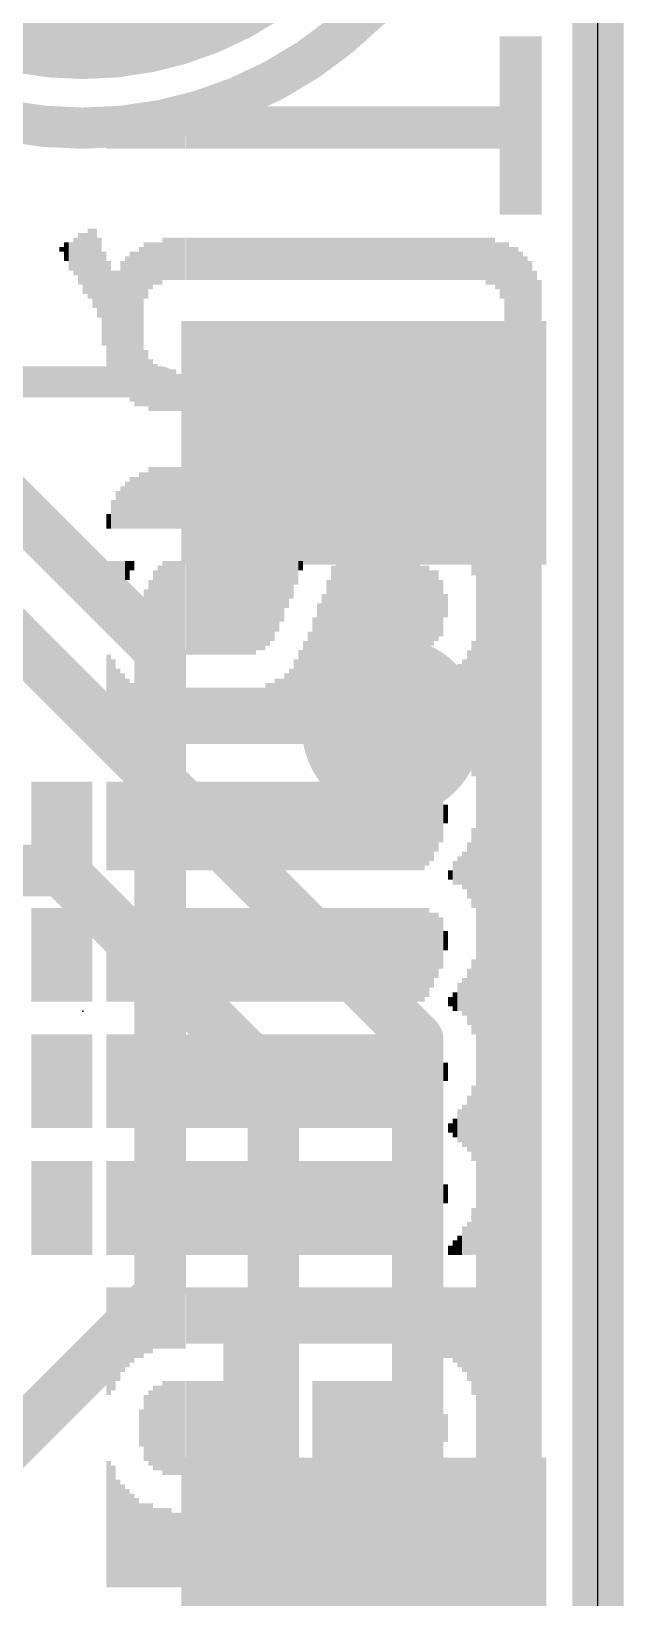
# Model space of a CAD drawing. Extents: x -0.1 to 25.5, y -0.1 to 17.9.
# Drawn here: x 22.61 to 25.53, y 6 to 13.72 of the extents above; entities that cross this region are included whole.
import ezdxf

# ---------------------------------------------------------------- set-up
doc = ezdxf.new("R2010")
doc.units = 0
for name, color, linetype in [('1', 12, 'CONTINUOUS'), ('16', 5, 'CONTINUOUS'), ('17', 110, 'CONTINUOUS'), ('18', 110, 'CONTINUOUS'), ('20', 53, 'CONTINUOUS'), ('21', 40, 'CONTINUOUS'), ('22', 6, 'CONTINUOUS'), ('23', 40, 'CONTINUOUS')]:
    doc.layers.add(name, color=color, linetype=linetype)

# ---------------------------------------------------------------- blocks, each defined once
blk = doc.blocks.new('RECT')
blk.add_solid([(-0.5, -0.5), (0.5, -0.5), (-0.5, 0.5), (0.5, 0.5)])
blk = doc.blocks.new('ROUNDP')
at = {"const_width": 0.5}
blk.add_lwpolyline([(0, -0.25, 1), (0, 0.25, 1), (0, -0.25)], format="xyb", dxfattribs=at)
blk = doc.blocks.new('ROUNDV')
at = {"const_width": 0.5}
blk.add_lwpolyline([(0, -0.25, 1), (0, 0.25, 1), (0, -0.25)], format="xyb", dxfattribs=at)

msp = doc.modelspace()

# ---------------------------------------------------------------- linework, layer by layer
at = {"layer": '1', "const_width": 0.254}
for points in [[(25.4, 17.78), (25.4, 0)], [(23.241, 10.668), (22.352, 11.557)], [(23.241, 7.493), (23.241, 10.668)], [(22.098, 6.35), (23.241, 7.493)]]:
    msp.add_lwpolyline(points, dxfattribs=at)
at = {"layer": '1', "const_width": 0.127}
for points in [[(23.3045, 10.668, 1), (23.1775, 10.668)], [(23.1961, 10.6231, 1), (23.2859, 10.7129)], [(23.2859, 7.4481, 1), (23.1961, 7.5379)], [(23.1775, 7.493, 1), (23.3045, 7.493)]]:
    msp.add_lwpolyline(points, format="xyb", dxfattribs=at)
at = {"layer": '16', "const_width": 0.254}
for points in [[(25.4, 17.78), (25.4, 0)], [(24.511, 8.7503), (22.479, 10.7823)], [(22.0075, 9.5822), (22.7554, 9.5822)], [(23.7998, 8.5378), (22.7554, 9.5822)], [(24.511, 1.8561), (24.511, 8.7503)], [(23.7998, 8.5378), (23.7998, 4.8504)]]:
    msp.add_lwpolyline(points, dxfattribs=at)
at = {"layer": '16', "const_width": 0.127}
for points in [[(22.8003, 9.6271, 1), (22.7105, 9.5372)], [(22.7554, 9.5187, 1), (22.7554, 9.6456)], [(24.5745, 8.7503, 1), (24.4475, 8.7503)], [(24.4661, 8.7054, 1), (24.5559, 8.7952)], [(23.8633, 8.5378, 1), (23.7363, 8.5378)], [(23.7549, 8.4929, 1), (23.8447, 8.5827)]]:
    msp.add_lwpolyline(points, format="xyb", dxfattribs=at)
at = {"layer": '20'}
msp.add_line((25.4, 2.54), (25.4, 15.24), dxfattribs=at)
at = {"layer": '21'}
for points, const_width in [([(22.86, 13.24, 1), (22.86, 17.24, 1), (22.86, 13.24)], 0.2032), ([(23.246, 11.9519, 1), (23.246, 12.0281)], 0.0762), ([(24.9841, 10.99, 1), (24.9079, 10.99)], 0.0762), ([(24.9079, 6.79, 1), (24.9841, 6.79)], 0.0762)]:
    msp.add_lwpolyline(points, format="xyb", dxfattribs=dict(at, const_width=const_width))
at = {"layer": '21', "const_width": 0.1524}
for points in [[(20.646, 11.99), (23.246, 11.99)], [(24.946, 6.79), (24.946, 10.99)]]:
    msp.add_lwpolyline(points, dxfattribs=at)
at = {"layer": '23'}
msp.add_point((22.86, 8.89), dxfattribs=at)

# ---------------------------------------------------------------- block references
at = {"layer": '1', "xscale": 1.8, "yscale": 1.2, "rotation": 180}
for p in [(24.246, 11.69), (24.246, 6.09)]:
    msp.add_blockref('RECT', p, dxfattribs=at)
at = {"layer": '17', "xscale": 3.516, "yscale": 3.516}
msp.add_blockref('ROUNDP', (22.86, 15.24), dxfattribs=at)
msp.add_blockref('ROUNDP', (22.86, 15.24), dxfattribs=at)
at = {"layer": '18', "xscale": 0.889, "yscale": 0.889}
msp.add_blockref('ROUNDV', (24.384, 10.287), dxfattribs=at)
msp.add_blockref('ROUNDV', (24.384, 10.287), dxfattribs=at)
at = {"layer": '22', "rotation": 90}
for p, xscale, yscale in [((24.9267, 13.2537), 0.8788, 0.0231), ((24.9498, 13.2537), 0.8788, 0.0231), ((24.9729, 13.2537), 0.8788, 0.0231), ((24.996, 13.2537), 0.8788, 0.0231), ((25.019, 13.2537), 0.8788, 0.0229), ((25.042, 13.2537), 0.8788, 0.0231), ((25.0651, 13.2537), 0.8788, 0.0231), ((25.0882, 13.2537), 0.8788, 0.0231), ((25.1113, 13.2537), 0.8788, 0.0231), ((22.987, 13.2436), 0.2083, 0.0229), ((23.01, 13.2436), 0.2083, 0.0231), ((23.0331, 13.2436), 0.2083, 0.0231), ((23.0562, 13.2436), 0.2083, 0.0231), ((23.0793, 13.2436), 0.2083, 0.0231), ((23.1024, 13.2436), 0.2083, 0.0231), ((23.1256, 13.2436), 0.2083, 0.0231), ((23.1487, 13.2436), 0.2083, 0.0231), ((23.1718, 13.2436), 0.2083, 0.0231), ((23.1949, 13.2436), 0.2083, 0.0231), ((23.218, 13.2436), 0.2083, 0.0231), ((23.241, 13.2436), 0.2083, 0.0229), ((23.264, 13.2436), 0.2083, 0.0231), ((23.2871, 13.2436), 0.2083, 0.0231), ((23.3102, 13.2436), 0.2083, 0.0231), ((23.3333, 13.2436), 0.2083, 0.0231), ((23.3564, 13.2436), 0.2083, 0.0231), ((23.3796, 13.2436), 0.2083, 0.0231), ((23.4027, 13.2436), 0.2083, 0.0231), ((23.4258, 13.2436), 0.2083, 0.0231), ((23.4489, 13.2436), 0.2083, 0.0231), ((23.472, 13.2436), 0.2083, 0.0231), ((23.495, 13.2436), 0.2083, 0.0229), ((23.518, 13.2436), 0.2083, 0.0231), ((23.5411, 13.2436), 0.2083, 0.0231), ((23.5642, 13.2436), 0.2083, 0.0231), ((23.5873, 13.2436), 0.2083, 0.0231), ((23.6104, 13.2436), 0.2083, 0.0231), ((23.6336, 13.2436), 0.2083, 0.0231), ((23.6567, 13.2436), 0.2083, 0.0231), ((23.6798, 13.2436), 0.2083, 0.0231), ((23.7029, 13.2436), 0.2083, 0.0231), ((23.726, 13.2436), 0.2083, 0.0231), ((23.749, 13.2436), 0.2083, 0.0229), ((23.772, 13.2436), 0.2083, 0.0231), ((23.7951, 13.2436), 0.2083, 0.0231), ((23.8182, 13.2436), 0.2083, 0.0231), ((23.8413, 13.2436), 0.2083, 0.0231), ((23.8644, 13.2436), 0.2083, 0.0231), ((23.8876, 13.2436), 0.2083, 0.0231), ((23.9107, 13.2436), 0.2083, 0.0231), ((23.9338, 13.2436), 0.2083, 0.0231), ((23.9569, 13.2436), 0.2083, 0.0231), ((23.98, 13.2436), 0.2083, 0.0231), ((24.003, 13.2436), 0.2083, 0.0229), ((24.026, 13.2436), 0.2083, 0.0231), ((24.0491, 13.2436), 0.2083, 0.0231), ((24.0722, 13.2436), 0.2083, 0.0231), ((24.0953, 13.2436), 0.2083, 0.0231), ((24.1184, 13.2436), 0.2083, 0.0231), ((24.1416, 13.2436), 0.2083, 0.0231), ((24.1647, 13.2436), 0.2083, 0.0231), ((24.1878, 13.2436), 0.2083, 0.0231), ((24.2109, 13.2436), 0.2083, 0.0231), ((24.234, 13.2436), 0.2083, 0.0231), ((24.257, 13.2436), 0.2083, 0.0229), ((24.28, 13.2436), 0.2083, 0.0231), ((24.3031, 13.2436), 0.2083, 0.0231), ((24.3262, 13.2436), 0.2083, 0.0231), ((24.3493, 13.2436), 0.2083, 0.0231), ((24.3724, 13.2436), 0.2083, 0.0231), ((24.3956, 13.2436), 0.2083, 0.0231), ((24.4187, 13.2436), 0.2083, 0.0231), ((24.4418, 13.2436), 0.2083, 0.0231), ((24.4649, 13.2436), 0.2083, 0.0231), ((24.488, 13.2436), 0.2083, 0.0231), ((24.511, 13.2436), 0.2083, 0.0229), ((24.534, 13.2436), 0.2083, 0.0231), ((24.5571, 13.2436), 0.2083, 0.0231), ((24.5802, 13.2436), 0.2083, 0.0231), ((24.6033, 13.2436), 0.2083, 0.0231), ((24.6264, 13.2436), 0.2083, 0.0231), ((24.6496, 13.2436), 0.2083, 0.0231), ((24.6727, 13.2436), 0.2083, 0.0231), ((24.6958, 13.2436), 0.2083, 0.0231), ((24.7189, 13.2436), 0.2083, 0.0231), ((24.742, 13.2436), 0.2083, 0.0231), ((24.765, 13.2436), 0.2083, 0.0229), ((24.788, 13.2436), 0.2083, 0.0231), ((24.8111, 13.2436), 0.2083, 0.0231), ((24.8342, 13.2436), 0.2083, 0.0231), ((24.8573, 13.2436), 0.2083, 0.0231), ((24.8804, 13.2436), 0.2083, 0.0231), ((24.9036, 13.2436), 0.2083, 0.0231), ((22.8947, 12.573), 0.3454, 0.0231), ((22.9178, 12.5501), 0.3912, 0.0231), ((22.7791, 12.6314), 0.0914, 0.0231), ((22.8022, 12.6073), 0.1397, 0.0231), ((22.8253, 12.6073), 0.1854, 0.0231), ((22.8484, 12.5959), 0.254, 0.0231), ((22.8716, 12.573), 0.2997, 0.0231), ((22.9409, 12.5031), 0.3937, 0.0231), ((23.1718, 12.5387), 0.2769, 0.0231), ((23.1949, 12.5616), 0.2311, 0.0231), ((23.218, 12.573), 0.2083, 0.0231), ((23.241, 12.573), 0.2083, 0.0229), ((23.264, 12.5959), 0.2083, 0.0231), ((23.2871, 12.5959), 0.2083, 0.0231), ((23.3102, 12.5959), 0.2083, 0.0231), ((23.3333, 12.5959), 0.2083, 0.0231), ((23.3564, 12.5959), 0.2083, 0.0231), ((23.3796, 12.5959), 0.2083, 0.0231), ((23.4027, 12.5959), 0.2083, 0.0231), ((23.4258, 12.5959), 0.2083, 0.0231), ((23.4489, 12.5959), 0.2083, 0.0231), ((23.472, 12.5959), 0.2083, 0.0231), ((23.495, 12.5959), 0.2083, 0.0229), ((23.518, 12.5959), 0.2083, 0.0231), ((23.5411, 12.5959), 0.2083, 0.0231), ((23.5642, 12.5959), 0.2083, 0.0231), ((23.5873, 12.5959), 0.2083, 0.0231), ((23.6104, 12.5959), 0.2083, 0.0231), ((23.6336, 12.5959), 0.2083, 0.0231), ((23.6567, 12.5959), 0.2083, 0.0231), ((23.6798, 12.5959), 0.2083, 0.0231), ((23.7029, 12.5959), 0.2083, 0.0231), ((23.726, 12.5959), 0.2083, 0.0231), ((23.749, 12.5959), 0.2083, 0.0229), ((23.772, 12.5959), 0.2083, 0.0231), ((23.7951, 12.5959), 0.2083, 0.0231), ((23.8182, 12.5959), 0.2083, 0.0231), ((23.8413, 12.5959), 0.2083, 0.0231), ((23.8644, 12.5959), 0.2083, 0.0231), ((23.8876, 12.5959), 0.2083, 0.0231), ((23.9107, 12.5959), 0.2083, 0.0231), ((23.9338, 12.5959), 0.2083, 0.0231), ((23.9569, 12.5959), 0.2083, 0.0231), ((23.98, 12.5959), 0.2083, 0.0231), ((24.003, 12.5959), 0.2083, 0.0229), ((24.026, 12.5959), 0.2083, 0.0231), ((24.0491, 12.5959), 0.2083, 0.0231), ((24.0722, 12.5959), 0.2083, 0.0231), ((24.0953, 12.5959), 0.2083, 0.0231), ((24.1184, 12.5959), 0.2083, 0.0231), ((24.1416, 12.5959), 0.2083, 0.0231), ((24.1647, 12.5959), 0.2083, 0.0231), ((24.1878, 12.5959), 0.2083, 0.0231), ((24.2109, 12.5959), 0.2083, 0.0231), ((24.234, 12.5959), 0.2083, 0.0231), ((24.257, 12.5959), 0.2083, 0.0229), ((24.28, 12.5959), 0.2083, 0.0231), ((24.3031, 12.5959), 0.2083, 0.0231), ((24.3262, 12.5959), 0.2083, 0.0231), ((24.3493, 12.5959), 0.2083, 0.0231), ((24.3724, 12.5959), 0.2083, 0.0231), ((24.3956, 12.5959), 0.2083, 0.0231), ((24.4187, 12.5959), 0.2083, 0.0231), ((24.4418, 12.5959), 0.2083, 0.0231), ((24.4649, 12.5959), 0.2083, 0.0231), ((24.488, 12.5959), 0.2083, 0.0231), ((24.511, 12.5959), 0.2083, 0.0229), ((24.534, 12.5959), 0.2083, 0.0231), ((24.5571, 12.5959), 0.2083, 0.0231), ((24.5802, 12.5959), 0.2083, 0.0231), ((24.6033, 12.5959), 0.2083, 0.0231), ((24.6264, 12.5959), 0.2083, 0.0231), ((24.6496, 12.5959), 0.2083, 0.0231), ((24.6727, 12.5959), 0.2083, 0.0231), ((24.6958, 12.5959), 0.2083, 0.0231), ((24.7189, 12.5959), 0.2083, 0.0231), ((24.742, 12.5959), 0.2083, 0.0231), ((24.765, 12.5959), 0.2083, 0.0229), ((24.788, 12.5959), 0.2083, 0.0231), ((24.8111, 12.5959), 0.2083, 0.0231), ((24.8342, 12.5959), 0.2083, 0.0231), ((24.8573, 12.5844), 0.2311, 0.0231), ((24.8804, 12.5844), 0.2311, 0.0231), ((24.9036, 12.5616), 0.2311, 0.0231), ((24.9267, 12.5387), 0.2769, 0.0231), ((24.9498, 12.2733), 0.8077, 0.0231), ((22.756, 12.6429), 0.0229, 0.0231), ((22.964, 12.4003), 0.4623, 0.0231), ((22.987, 12.319), 0.5334, 0.0229), ((23.0562, 12.2619), 0.6477, 0.0231), ((23.0793, 12.2619), 0.6934, 0.0231), ((23.1024, 12.2619), 0.7391, 0.0231), ((23.1256, 12.2504), 0.762, 0.0231), ((23.1487, 12.2619), 0.7849, 0.0231), ((24.9729, 12.2733), 0.762, 0.0231), ((24.996, 12.2733), 0.762, 0.0231), ((25.019, 12.2733), 0.7163, 0.0229), ((25.042, 12.2733), 0.6706, 0.0231), ((25.0651, 12.2733), 0.6248, 0.0231), ((23.01, 12.2606), 0.5537, 0.0231), ((23.0331, 12.2492), 0.5766, 0.0231), ((25.0882, 12.2606), 0.5537, 0.0231), ((25.1113, 12.272), 0.4394, 0.0231), ((23.1718, 12.0079), 0.2769, 0.0231), ((24.9267, 12.0079), 0.2769, 0.0231), ((23.1949, 11.9736), 0.254, 0.0231), ((23.218, 11.9621), 0.2311, 0.0231), ((23.241, 11.9494), 0.2057, 0.0229), ((23.264, 11.9494), 0.2057, 0.0231), ((23.2871, 11.9494), 0.2057, 0.0231), ((23.3102, 11.9494), 0.2057, 0.0231), ((24.765, 11.9494), 0.2057, 0.0229), ((24.788, 11.9494), 0.2057, 0.0231), ((24.8111, 11.9494), 0.2057, 0.0231), ((24.8342, 11.9494), 0.2057, 0.0231), ((24.8573, 11.9494), 0.2057, 0.0231), ((24.8804, 11.9621), 0.2311, 0.0231), ((24.9036, 11.9736), 0.254, 0.0231), ((23.3333, 11.938), 0.1829, 0.0231), ((23.3564, 11.938), 0.1829, 0.0231), ((23.3796, 11.938), 0.1829, 0.0231), ((23.4027, 11.938), 0.1829, 0.0231), ((23.4258, 11.938), 0.1829, 0.0231), ((23.4489, 11.938), 0.1829, 0.0231), ((23.472, 11.938), 0.1829, 0.0231), ((23.495, 11.938), 0.1829, 0.0229), ((23.518, 11.938), 0.1829, 0.0231), ((23.5411, 11.938), 0.1829, 0.0231), ((23.5642, 11.938), 0.1829, 0.0231), ((23.5873, 11.938), 0.1829, 0.0231), ((23.6104, 11.938), 0.1829, 0.0231), ((23.6336, 11.938), 0.1829, 0.0231), ((23.6567, 11.938), 0.1829, 0.0231), ((23.6798, 11.938), 0.1829, 0.0231), ((23.7029, 11.938), 0.1829, 0.0231), ((23.726, 11.938), 0.1829, 0.0231), ((23.749, 11.938), 0.1829, 0.0229), ((23.772, 11.938), 0.1829, 0.0231), ((23.7951, 11.938), 0.1829, 0.0231), ((23.8182, 11.938), 0.1829, 0.0231), ((23.8413, 11.938), 0.1829, 0.0231), ((23.8644, 11.938), 0.1829, 0.0231), ((23.8876, 11.938), 0.1829, 0.0231), ((23.9107, 11.938), 0.1829, 0.0231), ((23.9338, 11.938), 0.1829, 0.0231), ((23.9569, 11.938), 0.1829, 0.0231), ((23.98, 11.938), 0.1829, 0.0231), ((24.003, 11.938), 0.1829, 0.0229), ((24.026, 11.938), 0.1829, 0.0231), ((24.0491, 11.938), 0.1829, 0.0231), ((24.0722, 11.938), 0.1829, 0.0231), ((24.0953, 11.938), 0.1829, 0.0231), ((24.1184, 11.938), 0.1829, 0.0231), ((24.1416, 11.938), 0.1829, 0.0231), ((24.1647, 11.938), 0.1829, 0.0231), ((24.1878, 11.938), 0.1829, 0.0231), ((24.2109, 11.938), 0.1829, 0.0231), ((24.234, 11.938), 0.1829, 0.0231), ((24.257, 11.938), 0.1829, 0.0229), ((24.28, 11.938), 0.1829, 0.0231), ((24.3031, 11.938), 0.1829, 0.0231), ((24.3262, 11.938), 0.1829, 0.0231), ((24.3493, 11.938), 0.1829, 0.0231), ((24.3724, 11.938), 0.1829, 0.0231), ((24.3956, 11.938), 0.1829, 0.0231), ((24.4187, 11.938), 0.1829, 0.0231), ((24.4418, 11.938), 0.1829, 0.0231), ((24.4649, 11.938), 0.1829, 0.0231), ((24.488, 11.938), 0.1829, 0.0231), ((24.511, 11.938), 0.1829, 0.0229), ((24.534, 11.938), 0.1829, 0.0231), ((24.5571, 11.938), 0.1829, 0.0231), ((24.5802, 11.938), 0.1829, 0.0231), ((24.6033, 11.938), 0.1829, 0.0231), ((24.6264, 11.938), 0.1829, 0.0231), ((24.6496, 11.938), 0.1829, 0.0231), ((24.6727, 11.938), 0.1829, 0.0231), ((24.6958, 11.938), 0.1829, 0.0231), ((24.7189, 11.938), 0.1829, 0.0231), ((24.742, 11.938), 0.1829, 0.0231), ((23.1024, 11.3944), 0.254, 0.0231), ((23.1256, 11.3944), 0.254, 0.0231), ((23.1487, 11.4059), 0.2769, 0.0231), ((23.1718, 11.4059), 0.2769, 0.0231), ((23.1949, 11.4186), 0.3023, 0.0231), ((23.218, 11.4186), 0.3023, 0.0231), ((23.241, 11.4186), 0.3023, 0.0229), ((23.264, 11.4186), 0.3023, 0.0231), ((23.2871, 11.4186), 0.3023, 0.0231), ((23.3102, 11.4186), 0.3023, 0.0231), ((23.3333, 11.4186), 0.3023, 0.0231), ((23.3564, 11.4186), 0.3023, 0.0231), ((23.3796, 11.4186), 0.3023, 0.0231), ((23.4027, 11.4186), 0.3023, 0.0231), ((23.4258, 11.4186), 0.3023, 0.0231), ((23.4489, 11.4186), 0.3023, 0.0231), ((23.472, 11.4186), 0.3023, 0.0231), ((23.495, 11.4186), 0.3023, 0.0229), ((23.518, 11.4186), 0.3023, 0.0231), ((23.5411, 11.4186), 0.3023, 0.0231), ((23.5642, 11.4186), 0.3023, 0.0231), ((23.5873, 11.4186), 0.3023, 0.0231), ((23.6104, 11.4186), 0.3023, 0.0231), ((23.6336, 11.4186), 0.3023, 0.0231), ((23.6567, 11.4186), 0.3023, 0.0231), ((23.6798, 11.4186), 0.3023, 0.0231), ((23.7029, 11.4186), 0.3023, 0.0231), ((23.726, 11.4186), 0.3023, 0.0231), ((23.749, 11.4186), 0.3023, 0.0229), ((23.772, 11.4186), 0.3023, 0.0231), ((23.7951, 11.4186), 0.3023, 0.0231), ((23.8182, 11.4186), 0.3023, 0.0231), ((23.8413, 11.4186), 0.3023, 0.0231), ((23.8644, 11.4186), 0.3023, 0.0231), ((23.8876, 11.4186), 0.3023, 0.0231), ((23.9107, 11.4186), 0.3023, 0.0231), ((23.9338, 11.4186), 0.3023, 0.0231), ((23.9569, 11.4186), 0.3023, 0.0231), ((23.98, 11.4186), 0.3023, 0.0231), ((24.003, 11.4186), 0.3023, 0.0229), ((24.026, 11.4186), 0.3023, 0.0231), ((24.0491, 11.4186), 0.3023, 0.0231), ((24.0722, 11.4186), 0.3023, 0.0231), ((24.0953, 11.4186), 0.3023, 0.0231), ((24.1184, 11.4186), 0.3023, 0.0231), ((24.1416, 11.4186), 0.3023, 0.0231), ((24.1647, 11.4186), 0.3023, 0.0231), ((24.1878, 11.4186), 0.3023, 0.0231), ((24.2109, 11.4186), 0.3023, 0.0231), ((24.234, 11.4186), 0.3023, 0.0231), ((24.257, 11.4186), 0.3023, 0.0229), ((24.28, 11.4186), 0.3023, 0.0231), ((24.3031, 11.4186), 0.3023, 0.0231), ((24.3262, 11.4186), 0.3023, 0.0231), ((24.3493, 11.4186), 0.3023, 0.0231), ((24.3724, 11.4186), 0.3023, 0.0231), ((24.3956, 11.4186), 0.3023, 0.0231), ((24.4187, 11.4186), 0.3023, 0.0231), ((24.4418, 11.4186), 0.3023, 0.0231), ((24.4649, 11.4186), 0.3023, 0.0231), ((24.488, 11.4186), 0.3023, 0.0231), ((24.511, 11.4186), 0.3023, 0.0229), ((24.534, 11.4186), 0.3023, 0.0231), ((24.5571, 11.4071), 0.3251, 0.0231), ((24.5802, 11.4071), 0.3251, 0.0231), ((24.6033, 11.4071), 0.3251, 0.0231), ((24.6264, 11.3957), 0.348, 0.0231), ((24.6496, 11.3957), 0.348, 0.0231), ((24.6727, 11.3843), 0.3708, 0.0231), ((24.6958, 11.3843), 0.3708, 0.0231), ((24.7189, 11.3728), 0.3937, 0.0231), ((24.742, 11.35), 0.4394, 0.0231), ((24.765, 11.3386), 0.4623, 0.0229), ((24.788, 11.303), 0.5334, 0.0231), ((24.8111, 8.81), 5.5194, 0.0231), ((24.8342, 8.81), 5.5194, 0.0231), ((24.8573, 8.81), 5.5194, 0.0231), ((24.8804, 8.81), 5.5194, 0.0231), ((24.9036, 8.81), 5.5194, 0.0231), ((24.9267, 8.7973), 5.494, 0.0231), ((24.9498, 8.7973), 5.494, 0.0231), ((24.9729, 8.7859), 5.4712, 0.0231), ((24.996, 8.7859), 5.4712, 0.0231), ((23.0331, 11.3602), 0.1854, 0.0231), ((23.0562, 11.3716), 0.2083, 0.0231), ((23.0793, 11.383), 0.2311, 0.0231), ((25.019, 8.7744), 5.4483, 0.0229), ((25.042, 8.763), 5.4254, 0.0231), ((25.0651, 8.7516), 5.4026, 0.0231), ((23.01, 11.3373), 0.1397, 0.0231), ((25.0882, 8.7287), 5.3569, 0.0231), ((22.987, 11.303), 0.0711, 0.0229), ((25.1113, 8.6944), 5.2883, 0.0231), ((22.987, 10.9919), 0.2311, 0.0229), ((23.01, 11.0033), 0.2083, 0.0231), ((23.0331, 11.0261), 0.1626, 0.0231), ((23.0562, 11.049), 0.1168, 0.0231), ((23.0793, 11.0604), 0.094, 0.0231), ((23.1024, 11.0846), 0.0457, 0.0231), ((23.218, 10.8649), 0.3937, 0.0231), ((23.241, 10.8649), 0.4394, 0.0229), ((23.264, 10.8763), 0.4623, 0.0231), ((23.2871, 10.8763), 0.4623, 0.0231), ((23.3102, 10.8763), 0.4623, 0.0231), ((23.3333, 10.8763), 0.4623, 0.0231), ((23.3564, 10.8763), 0.4623, 0.0231), ((23.3796, 10.8763), 0.4623, 0.0231), ((23.4027, 10.8763), 0.4623, 0.0231), ((23.4258, 10.8763), 0.4623, 0.0231), ((23.4489, 10.8763), 0.4623, 0.0231), ((23.472, 10.8763), 0.4623, 0.0231), ((23.495, 10.8763), 0.4623, 0.0229), ((23.518, 10.8763), 0.4623, 0.0231), ((23.5411, 10.8763), 0.4623, 0.0231), ((23.5642, 10.8763), 0.4623, 0.0231), ((23.5873, 10.8763), 0.4623, 0.0231), ((23.6104, 10.8763), 0.4623, 0.0231), ((23.6336, 10.8763), 0.4623, 0.0231), ((23.6567, 10.8763), 0.4623, 0.0231), ((23.6798, 10.8763), 0.4623, 0.0231), ((23.7029, 10.8763), 0.4623, 0.0231), ((23.726, 10.8877), 0.4394, 0.0231), ((23.749, 10.8877), 0.4394, 0.0229), ((23.772, 10.8991), 0.4166, 0.0231), ((23.7951, 10.9106), 0.3937, 0.0231), ((23.8182, 10.9334), 0.348, 0.0231), ((23.8413, 10.9576), 0.2997, 0.0231), ((23.8644, 10.9919), 0.2311, 0.0231), ((23.8876, 11.0147), 0.1854, 0.0231), ((23.9107, 11.049), 0.1168, 0.0231), ((23.9338, 11.0846), 0.0457, 0.0231), ((24.0953, 10.6451), 0.8788, 0.0231), ((24.1184, 10.6566), 0.9017, 0.0231), ((24.1416, 10.6566), 0.9017, 0.0231), ((24.1647, 10.6566), 0.9017, 0.0231), ((24.1878, 10.6566), 0.9017, 0.0231), ((24.2109, 10.6566), 0.9017, 0.0231), ((24.234, 10.8877), 0.4394, 0.0231), ((24.257, 10.8877), 0.4394, 0.0229), ((24.28, 10.8877), 0.4394, 0.0231), ((24.3031, 10.8877), 0.4394, 0.0231), ((24.3262, 10.8877), 0.4394, 0.0231), ((24.3493, 10.8877), 0.4394, 0.0231), ((24.3724, 10.8877), 0.4394, 0.0231), ((24.3956, 10.8877), 0.4394, 0.0231), ((24.4187, 10.8877), 0.4394, 0.0231), ((24.4418, 10.8877), 0.4394, 0.0231), ((24.4649, 10.8877), 0.4394, 0.0231), ((24.488, 10.8877), 0.4394, 0.0231), ((24.511, 10.8877), 0.4394, 0.0229), ((24.534, 10.8763), 0.4166, 0.0231), ((24.5571, 10.8763), 0.4166, 0.0231), ((24.5802, 10.8763), 0.3708, 0.0231), ((24.6033, 10.8877), 0.348, 0.0231), ((23.1718, 10.8293), 0.2769, 0.0231), ((23.1949, 10.8407), 0.3454, 0.0231), ((24.0722, 10.6096), 0.8077, 0.0231), ((24.6264, 10.875), 0.2769, 0.0231), ((24.026, 10.5524), 0.6934, 0.0231), ((24.0491, 10.5753), 0.7391, 0.0231), ((24.6496, 10.8877), 0.1143, 0.0231), ((23.1487, 10.8179), 0.1168, 0.0231), ((24.003, 10.5181), 0.6248, 0.0229), ((23.98, 10.4826), 0.5537, 0.0231), ((23.9338, 10.4369), 0.4623, 0.0231), ((23.9569, 10.4597), 0.508, 0.0231), ((24.765, 10.3797), 0.5766, 0.0229), ((24.788, 10.3797), 0.668, 0.0231), ((22.987, 10.4254), 0.4394, 0.0229), ((23.01, 10.414), 0.4166, 0.0231), ((23.0331, 10.3911), 0.3708, 0.0231), ((23.8876, 10.3911), 0.3708, 0.0231), ((23.9107, 10.414), 0.4166, 0.0231), ((24.6958, 10.3683), 0.4166, 0.0231), ((24.7189, 10.3683), 0.4623, 0.0231), ((24.742, 10.3683), 0.508, 0.0231), ((23.0562, 10.3797), 0.348, 0.0231), ((23.0793, 10.367), 0.3226, 0.0231), ((23.1024, 10.3556), 0.2997, 0.0231), ((23.1256, 10.3556), 0.2997, 0.0231), ((23.772, 10.3556), 0.2997, 0.0231), ((23.7951, 10.3556), 0.2997, 0.0231), ((23.8182, 10.367), 0.3226, 0.0231), ((23.8413, 10.367), 0.3226, 0.0231), ((23.8644, 10.3797), 0.348, 0.0231), ((24.488, 10.3556), 0.2997, 0.0231), ((24.511, 10.3556), 0.2997, 0.0229), ((24.534, 10.3556), 0.2997, 0.0231), ((24.5571, 10.3556), 0.2997, 0.0231), ((24.5802, 10.3442), 0.3226, 0.0231), ((24.6033, 10.3556), 0.3454, 0.0231), ((24.6264, 10.3556), 0.3454, 0.0231), ((24.6496, 10.3683), 0.3708, 0.0231), ((24.6727, 10.3568), 0.3937, 0.0231), ((23.1487, 10.3442), 0.2769, 0.0231), ((23.1718, 10.3442), 0.2769, 0.0231), ((23.1949, 10.3442), 0.2769, 0.0231), ((23.218, 10.3442), 0.2769, 0.0231), ((23.241, 10.3442), 0.2769, 0.0229), ((23.264, 10.3442), 0.2769, 0.0231), ((23.2871, 10.3442), 0.2769, 0.0231), ((23.3102, 10.3442), 0.2769, 0.0231), ((23.3333, 10.3442), 0.2769, 0.0231), ((23.3564, 10.3442), 0.2769, 0.0231), ((23.3796, 10.3442), 0.2769, 0.0231), ((23.4027, 10.3442), 0.2769, 0.0231), ((23.4258, 10.3442), 0.2769, 0.0231), ((23.4489, 10.3442), 0.2769, 0.0231), ((23.472, 10.3442), 0.2769, 0.0231), ((23.495, 10.3442), 0.2769, 0.0229), ((23.518, 10.3442), 0.2769, 0.0231), ((23.5411, 10.3442), 0.2769, 0.0231), ((23.5642, 10.3442), 0.2769, 0.0231), ((23.5873, 10.3442), 0.2769, 0.0231), ((23.6104, 10.3442), 0.2769, 0.0231), ((23.6336, 10.3442), 0.2769, 0.0231), ((23.6567, 10.3442), 0.2769, 0.0231), ((23.6798, 10.3442), 0.2769, 0.0231), ((23.7029, 10.3442), 0.2769, 0.0231), ((23.726, 10.3442), 0.2769, 0.0231), ((23.749, 10.3442), 0.2769, 0.0229), ((24.234, 10.3442), 0.2769, 0.0231), ((24.257, 10.3442), 0.2769, 0.0229), ((24.28, 10.3442), 0.2769, 0.0231), ((24.3031, 10.3442), 0.2769, 0.0231), ((24.3262, 10.3442), 0.2769, 0.0231), ((24.3493, 10.3442), 0.2769, 0.0231), ((24.3724, 10.3442), 0.2769, 0.0231), ((24.3956, 10.3442), 0.2769, 0.0231), ((24.4187, 10.3442), 0.2769, 0.0231), ((24.4418, 10.3442), 0.2769, 0.0231), ((24.4649, 10.3442), 0.2769, 0.0231), ((22.6176, 9.8019), 0.4369, 0.0231), ((22.6407, 9.8019), 0.4369, 0.0231), ((22.6638, 9.8019), 0.4369, 0.0231), ((22.6869, 9.8019), 0.4369, 0.0231), ((22.71, 9.8019), 0.4369, 0.0231), ((22.733, 9.8019), 0.4369, 0.0229), ((22.756, 9.8019), 0.4369, 0.0231), ((22.7791, 9.8019), 0.4369, 0.0231), ((22.8022, 9.8019), 0.4369, 0.0231), ((22.8253, 9.8019), 0.4369, 0.0231), ((22.8484, 9.8019), 0.4369, 0.0231), ((22.8716, 9.8019), 0.4369, 0.0231), ((22.8947, 9.8019), 0.4369, 0.0231), ((22.987, 9.8019), 0.4369, 0.0229), ((23.01, 9.8019), 0.4369, 0.0231), ((23.0331, 9.8019), 0.4369, 0.0231), ((23.0562, 9.8019), 0.4369, 0.0231), ((23.0793, 9.8019), 0.4369, 0.0231), ((23.1024, 9.8019), 0.4369, 0.0231), ((23.1256, 9.8019), 0.4369, 0.0231), ((23.1487, 9.8019), 0.4369, 0.0231), ((23.1718, 9.8019), 0.4369, 0.0231), ((23.1949, 9.8019), 0.4369, 0.0231), ((23.218, 9.8019), 0.4369, 0.0231), ((23.241, 9.8019), 0.4369, 0.0229), ((23.264, 9.8019), 0.4369, 0.0231), ((23.2871, 9.8019), 0.4369, 0.0231), ((23.3102, 9.8019), 0.4369, 0.0231), ((23.3333, 9.8019), 0.4369, 0.0231), ((23.3564, 9.8019), 0.4369, 0.0231), ((23.3796, 9.8019), 0.4369, 0.0231), ((23.4027, 9.8019), 0.4369, 0.0231), ((23.4258, 9.8019), 0.4369, 0.0231), ((23.4489, 9.8019), 0.4369, 0.0231), ((23.472, 9.8019), 0.4369, 0.0231), ((23.495, 9.8019), 0.4369, 0.0229), ((23.518, 9.8019), 0.4369, 0.0231), ((23.5411, 9.8019), 0.4369, 0.0231), ((23.5642, 9.8019), 0.4369, 0.0231), ((23.5873, 9.8019), 0.4369, 0.0231), ((23.6104, 9.8019), 0.4369, 0.0231), ((23.6336, 9.8019), 0.4369, 0.0231), ((23.6567, 9.8019), 0.4369, 0.0231), ((23.6798, 9.8019), 0.4369, 0.0231), ((23.7029, 9.8019), 0.4369, 0.0231), ((23.726, 9.8019), 0.4369, 0.0231), ((23.749, 9.8019), 0.4369, 0.0229), ((23.772, 9.8019), 0.4369, 0.0231), ((23.7951, 9.8019), 0.4369, 0.0231), ((23.8182, 9.8019), 0.4369, 0.0231), ((23.8413, 9.8019), 0.4369, 0.0231), ((23.8644, 9.8019), 0.4369, 0.0231), ((23.8876, 9.8019), 0.4369, 0.0231), ((23.9107, 9.8019), 0.4369, 0.0231), ((23.9338, 9.8019), 0.4369, 0.0231), ((23.9569, 9.8019), 0.4369, 0.0231), ((23.98, 9.8019), 0.4369, 0.0231), ((24.003, 9.8019), 0.4369, 0.0229), ((24.026, 9.8019), 0.4369, 0.0231), ((24.0491, 9.8019), 0.4369, 0.0231), ((24.0722, 9.8019), 0.4369, 0.0231), ((24.0953, 9.8019), 0.4369, 0.0231), ((24.1184, 9.8019), 0.4369, 0.0231), ((24.1416, 9.8019), 0.4369, 0.0231), ((24.1647, 9.8019), 0.4369, 0.0231), ((24.1878, 9.8019), 0.4369, 0.0231), ((24.2109, 9.8019), 0.4369, 0.0231), ((24.234, 9.8019), 0.4369, 0.0231), ((24.257, 9.8019), 0.4369, 0.0229), ((24.28, 9.8019), 0.4369, 0.0231), ((24.3031, 9.8019), 0.4369, 0.0231), ((24.3262, 9.8019), 0.4369, 0.0231), ((24.3493, 9.8019), 0.4369, 0.0231), ((24.3724, 9.8019), 0.4369, 0.0231), ((24.3956, 9.8019), 0.4369, 0.0231), ((24.4187, 9.8019), 0.4369, 0.0231), ((24.4418, 9.8019), 0.4369, 0.0231), ((24.4649, 9.8019), 0.4369, 0.0231), ((24.488, 9.8019), 0.4369, 0.0231), ((24.511, 9.8019), 0.4369, 0.0229), ((24.534, 9.8019), 0.4369, 0.0231), ((24.5571, 9.8133), 0.414, 0.0231), ((24.5802, 9.8247), 0.3912, 0.0231), ((24.6033, 9.8361), 0.3226, 0.0231), ((24.6264, 9.8476), 0.254, 0.0231), ((24.6496, 9.8603), 0.0914, 0.0231), ((24.788, 9.5949), 0.3937, 0.0231), ((24.7189, 9.5822), 0.1397, 0.0231), ((24.742, 9.5822), 0.1854, 0.0231), ((24.765, 9.5822), 0.2769, 0.0229), ((24.6727, 9.5606), 0.0457, 0.0231), ((24.6958, 9.5707), 0.1168, 0.0231), ((22.6176, 9.1669), 0.4623, 0.0231), ((22.6407, 9.1669), 0.4623, 0.0231), ((22.6638, 9.1669), 0.4623, 0.0231), ((22.6869, 9.1669), 0.4623, 0.0231), ((22.71, 9.1669), 0.4623, 0.0231), ((22.733, 9.1669), 0.4623, 0.0229), ((22.756, 9.1669), 0.4623, 0.0231), ((22.7791, 9.1669), 0.4623, 0.0231), ((22.8022, 9.1669), 0.4623, 0.0231), ((22.8253, 9.1669), 0.4623, 0.0231), ((22.8484, 9.1669), 0.4623, 0.0231), ((22.8716, 9.1669), 0.4623, 0.0231), ((22.8947, 9.1669), 0.4623, 0.0231), ((22.987, 9.1669), 0.4623, 0.0229), ((23.01, 9.1669), 0.4623, 0.0231), ((23.0331, 9.1669), 0.4623, 0.0231), ((23.0562, 9.1669), 0.4623, 0.0231), ((23.0793, 9.1669), 0.4623, 0.0231), ((23.1024, 9.1669), 0.4623, 0.0231), ((23.1256, 9.1669), 0.4623, 0.0231), ((23.1487, 9.1669), 0.4623, 0.0231), ((23.1718, 9.1669), 0.4623, 0.0231), ((23.1949, 9.1669), 0.4623, 0.0231), ((23.218, 9.1669), 0.4623, 0.0231), ((23.241, 9.1669), 0.4623, 0.0229), ((23.264, 9.1669), 0.4623, 0.0231), ((23.2871, 9.1669), 0.4623, 0.0231), ((23.3102, 9.1669), 0.4623, 0.0231), ((23.3333, 9.1669), 0.4623, 0.0231), ((23.3564, 9.1669), 0.4623, 0.0231), ((23.3796, 9.1669), 0.4623, 0.0231), ((23.4027, 9.1669), 0.4623, 0.0231), ((23.4258, 9.1669), 0.4623, 0.0231), ((23.4489, 9.1669), 0.4623, 0.0231), ((23.472, 9.1669), 0.4623, 0.0231), ((23.495, 9.1669), 0.4623, 0.0229), ((23.518, 9.1669), 0.4623, 0.0231), ((23.5411, 9.1669), 0.4623, 0.0231), ((23.5642, 9.1669), 0.4623, 0.0231), ((23.5873, 9.1669), 0.4623, 0.0231), ((23.6104, 9.1669), 0.4623, 0.0231), ((23.6336, 9.1669), 0.4623, 0.0231), ((23.6567, 9.1669), 0.4623, 0.0231), ((23.6798, 9.1669), 0.4623, 0.0231), ((23.7029, 9.1669), 0.4623, 0.0231), ((23.726, 9.1669), 0.4623, 0.0231), ((23.749, 9.1669), 0.4623, 0.0229), ((23.772, 9.1669), 0.4623, 0.0231), ((23.7951, 9.1669), 0.4623, 0.0231), ((23.8182, 9.1669), 0.4623, 0.0231), ((23.8413, 9.1669), 0.4623, 0.0231), ((23.8644, 9.1669), 0.4623, 0.0231), ((23.8876, 9.1669), 0.4623, 0.0231), ((23.9107, 9.1669), 0.4623, 0.0231), ((23.9338, 9.1669), 0.4623, 0.0231), ((23.9569, 9.1669), 0.4623, 0.0231), ((23.98, 9.1669), 0.4623, 0.0231), ((24.003, 9.1669), 0.4623, 0.0229), ((24.026, 9.1669), 0.4623, 0.0231), ((24.0491, 9.1669), 0.4623, 0.0231), ((24.0722, 9.1669), 0.4623, 0.0231), ((24.0953, 9.1669), 0.4623, 0.0231), ((24.1184, 9.1669), 0.4623, 0.0231), ((24.1416, 9.1669), 0.4623, 0.0231), ((24.1647, 9.1669), 0.4623, 0.0231), ((24.1878, 9.1669), 0.4623, 0.0231), ((24.2109, 9.1669), 0.4623, 0.0231), ((24.234, 9.1669), 0.4623, 0.0231), ((24.257, 9.1669), 0.4623, 0.0229), ((24.28, 9.1669), 0.4623, 0.0231), ((24.3031, 9.1669), 0.4623, 0.0231), ((24.3262, 9.1669), 0.4623, 0.0231), ((24.3493, 9.1669), 0.4623, 0.0231), ((24.3724, 9.1669), 0.4623, 0.0231), ((24.3956, 9.1669), 0.4623, 0.0231), ((24.4187, 9.1669), 0.4623, 0.0231), ((24.4418, 9.1669), 0.4623, 0.0231), ((24.4649, 9.1669), 0.4623, 0.0231), ((24.488, 9.1669), 0.4623, 0.0231), ((24.511, 9.1669), 0.4623, 0.0229), ((24.534, 9.1669), 0.4623, 0.0231), ((24.5571, 9.1783), 0.4394, 0.0231), ((24.5802, 9.1897), 0.3708, 0.0231), ((24.6033, 9.2139), 0.3226, 0.0231), ((24.6264, 9.2253), 0.254, 0.0231), ((24.6496, 9.2367), 0.094, 0.0231), ((24.788, 8.9599), 0.3683, 0.0231), ((24.742, 8.9599), 0.1854, 0.0231), ((24.765, 8.9599), 0.2769, 0.0229), ((24.6727, 8.9357), 0.0457, 0.0231), ((24.6958, 8.9357), 0.0914, 0.0231), ((24.7189, 8.9599), 0.1397, 0.0231), ((22.6176, 8.5446), 0.4623, 0.0231), ((22.6407, 8.5446), 0.4623, 0.0231), ((22.6638, 8.5446), 0.4623, 0.0231), ((22.6869, 8.5446), 0.4623, 0.0231), ((22.71, 8.5446), 0.4623, 0.0231), ((22.733, 8.5446), 0.4623, 0.0229), ((22.756, 8.5446), 0.4623, 0.0231), ((22.7791, 8.5446), 0.4623, 0.0231), ((22.8022, 8.5446), 0.4623, 0.0231), ((22.8253, 8.5446), 0.4623, 0.0231), ((22.8484, 8.5446), 0.4623, 0.0231), ((22.8716, 8.5446), 0.4623, 0.0231), ((22.8947, 8.5446), 0.4623, 0.0231), ((22.987, 8.5446), 0.4623, 0.0229), ((23.01, 8.5446), 0.4623, 0.0231), ((23.0331, 8.5446), 0.4623, 0.0231), ((23.0562, 8.5446), 0.4623, 0.0231), ((23.0793, 8.5446), 0.4623, 0.0231), ((23.1024, 8.5446), 0.4623, 0.0231), ((23.1256, 8.5446), 0.4623, 0.0231), ((23.1487, 8.5446), 0.4623, 0.0231), ((23.1718, 8.5446), 0.4623, 0.0231), ((23.1949, 8.5446), 0.4623, 0.0231), ((23.218, 8.5446), 0.4623, 0.0231), ((23.241, 8.5446), 0.4623, 0.0229), ((23.264, 8.5446), 0.4623, 0.0231), ((23.2871, 8.5446), 0.4623, 0.0231), ((23.3102, 8.5446), 0.4623, 0.0231), ((23.3333, 8.5446), 0.4623, 0.0231), ((23.3564, 8.5446), 0.4623, 0.0231), ((23.3796, 8.5446), 0.4623, 0.0231), ((23.4027, 8.5446), 0.4623, 0.0231), ((23.4258, 8.5446), 0.4623, 0.0231), ((23.4489, 8.5446), 0.4623, 0.0231), ((23.472, 8.5446), 0.4623, 0.0231), ((23.495, 8.5446), 0.4623, 0.0229), ((23.518, 8.5446), 0.4623, 0.0231), ((23.5411, 8.5446), 0.4623, 0.0231), ((23.5642, 8.5446), 0.4623, 0.0231), ((23.5873, 8.5446), 0.4623, 0.0231), ((23.6104, 8.5446), 0.4623, 0.0231), ((23.6336, 8.5446), 0.4623, 0.0231), ((23.6567, 8.5446), 0.4623, 0.0231), ((23.6798, 8.5446), 0.4623, 0.0231), ((23.7029, 8.5446), 0.4623, 0.0231), ((23.726, 8.5446), 0.4623, 0.0231), ((23.749, 8.5446), 0.4623, 0.0229), ((23.772, 8.5446), 0.4623, 0.0231), ((23.7951, 8.5446), 0.4623, 0.0231), ((23.8182, 8.5446), 0.4623, 0.0231), ((23.8413, 8.5446), 0.4623, 0.0231), ((23.8644, 8.5446), 0.4623, 0.0231), ((23.8876, 8.5446), 0.4623, 0.0231), ((23.9107, 8.5446), 0.4623, 0.0231), ((23.9338, 8.5446), 0.4623, 0.0231), ((23.9569, 8.5446), 0.4623, 0.0231), ((23.98, 8.5446), 0.4623, 0.0231), ((24.003, 8.5446), 0.4623, 0.0229), ((24.026, 8.5446), 0.4623, 0.0231), ((24.0491, 8.5446), 0.4623, 0.0231), ((24.0722, 8.5446), 0.4623, 0.0231), ((24.0953, 8.5446), 0.4623, 0.0231), ((24.1184, 8.5446), 0.4623, 0.0231), ((24.1416, 8.5446), 0.4623, 0.0231), ((24.1647, 8.5446), 0.4623, 0.0231), ((24.1878, 8.5446), 0.4623, 0.0231), ((24.2109, 8.5446), 0.4623, 0.0231), ((24.234, 8.5446), 0.4623, 0.0231), ((24.257, 8.5446), 0.4623, 0.0229), ((24.28, 8.5446), 0.4623, 0.0231), ((24.3031, 8.5446), 0.4623, 0.0231), ((24.3262, 8.5446), 0.4623, 0.0231), ((24.3493, 8.5446), 0.4623, 0.0231), ((24.3724, 8.5446), 0.4623, 0.0231), ((24.3956, 8.5446), 0.4623, 0.0231), ((24.4187, 8.5446), 0.4623, 0.0231), ((24.4418, 8.5446), 0.4623, 0.0231), ((24.4649, 8.5446), 0.4623, 0.0231), ((24.488, 8.5446), 0.4623, 0.0231), ((24.511, 8.5446), 0.4623, 0.0229), ((24.534, 8.5446), 0.4623, 0.0231), ((24.5571, 8.556), 0.4394, 0.0231), ((24.5802, 8.5662), 0.3683, 0.0231), ((24.6033, 8.5776), 0.3454, 0.0231), ((24.6264, 8.589), 0.2311, 0.0231), ((24.6496, 8.5903), 0.0914, 0.0231), ((24.788, 8.3363), 0.3708, 0.0231), ((24.742, 8.3236), 0.2083, 0.0231), ((24.765, 8.335), 0.2769, 0.0229), ((24.6727, 8.3134), 0.0457, 0.0231), ((24.6958, 8.3134), 0.0914, 0.0231), ((24.7189, 8.3236), 0.1626, 0.0231), ((22.6176, 7.9197), 0.4623, 0.0231), ((22.6407, 7.9197), 0.4623, 0.0231), ((22.6638, 7.9197), 0.4623, 0.0231), ((22.6869, 7.9197), 0.4623, 0.0231), ((22.71, 7.9197), 0.4623, 0.0231), ((22.733, 7.9197), 0.4623, 0.0229), ((22.756, 7.9197), 0.4623, 0.0231), ((22.7791, 7.9197), 0.4623, 0.0231), ((22.8022, 7.9197), 0.4623, 0.0231), ((22.8253, 7.9197), 0.4623, 0.0231), ((22.8484, 7.9197), 0.4623, 0.0231), ((22.8716, 7.9197), 0.4623, 0.0231), ((22.8947, 7.9197), 0.4623, 0.0231), ((22.987, 7.9197), 0.4623, 0.0229), ((23.01, 7.9197), 0.4623, 0.0231), ((23.0331, 7.9197), 0.4623, 0.0231), ((23.0562, 7.9197), 0.4623, 0.0231), ((23.0793, 7.9197), 0.4623, 0.0231), ((23.1024, 7.9197), 0.4623, 0.0231), ((23.1256, 7.9197), 0.4623, 0.0231), ((23.1487, 7.9197), 0.4623, 0.0231), ((23.1718, 7.9197), 0.4623, 0.0231), ((23.1949, 7.9197), 0.4623, 0.0231), ((23.218, 7.9197), 0.4623, 0.0231), ((23.241, 7.9197), 0.4623, 0.0229), ((23.264, 7.9197), 0.4623, 0.0231), ((23.2871, 7.9197), 0.4623, 0.0231), ((23.3102, 7.9197), 0.4623, 0.0231), ((23.3333, 7.9197), 0.4623, 0.0231), ((23.3564, 7.9197), 0.4623, 0.0231), ((23.3796, 7.9197), 0.4623, 0.0231), ((23.4027, 7.9197), 0.4623, 0.0231), ((23.4258, 7.9197), 0.4623, 0.0231), ((23.4489, 7.9197), 0.4623, 0.0231), ((23.472, 7.9197), 0.4623, 0.0231), ((23.495, 7.9197), 0.4623, 0.0229), ((23.518, 7.9197), 0.4623, 0.0231), ((23.5411, 7.9197), 0.4623, 0.0231), ((23.5642, 7.9197), 0.4623, 0.0231), ((23.5873, 7.9197), 0.4623, 0.0231), ((23.6104, 7.9197), 0.4623, 0.0231), ((23.6336, 7.9197), 0.4623, 0.0231), ((23.6567, 7.9197), 0.4623, 0.0231), ((23.6798, 7.9197), 0.4623, 0.0231), ((23.7029, 7.9197), 0.4623, 0.0231), ((23.726, 7.9197), 0.4623, 0.0231), ((23.749, 7.9197), 0.4623, 0.0229), ((23.772, 7.9197), 0.4623, 0.0231), ((23.7951, 7.9197), 0.4623, 0.0231), ((23.8182, 7.9197), 0.4623, 0.0231), ((23.8413, 7.9197), 0.4623, 0.0231), ((23.8644, 7.9197), 0.4623, 0.0231), ((23.8876, 7.9197), 0.4623, 0.0231), ((23.9107, 7.9197), 0.4623, 0.0231), ((23.9338, 7.9197), 0.4623, 0.0231), ((23.9569, 7.9197), 0.4623, 0.0231), ((23.98, 7.9197), 0.4623, 0.0231), ((24.003, 7.9197), 0.4623, 0.0229), ((24.026, 7.9197), 0.4623, 0.0231), ((24.0491, 7.9197), 0.4623, 0.0231), ((24.0722, 7.9197), 0.4623, 0.0231), ((24.0953, 7.9197), 0.4623, 0.0231), ((24.1184, 7.9197), 0.4623, 0.0231), ((24.1416, 7.9197), 0.4623, 0.0231), ((24.1647, 7.9197), 0.4623, 0.0231), ((24.1878, 7.9197), 0.4623, 0.0231), ((24.2109, 7.9197), 0.4623, 0.0231), ((24.234, 7.9197), 0.4623, 0.0231), ((24.257, 7.9197), 0.4623, 0.0229), ((24.28, 7.9197), 0.4623, 0.0231), ((24.3031, 7.9197), 0.4623, 0.0231), ((24.3262, 7.9197), 0.4623, 0.0231), ((24.3493, 7.9197), 0.4623, 0.0231), ((24.3724, 7.9197), 0.4623, 0.0231), ((24.3956, 7.9197), 0.4623, 0.0231), ((24.4187, 7.9197), 0.4623, 0.0231), ((24.4418, 7.9197), 0.4623, 0.0231), ((24.4649, 7.9197), 0.4623, 0.0231), ((24.488, 7.9197), 0.4623, 0.0231), ((24.511, 7.9197), 0.4623, 0.0229), ((24.534, 7.9197), 0.4623, 0.0231), ((24.5571, 7.9312), 0.4394, 0.0231), ((24.5802, 7.9439), 0.3683, 0.0231), ((24.6033, 7.9667), 0.3226, 0.0231), ((24.6264, 7.9667), 0.2311, 0.0231), ((24.6496, 7.9896), 0.094, 0.0231), ((24.788, 7.8042), 0.2311, 0.0231), ((24.742, 7.7584), 0.1397, 0.0231), ((24.765, 7.7699), 0.1626, 0.0229), ((24.6727, 7.7114), 0.0457, 0.0231), ((24.6958, 7.7241), 0.0711, 0.0231), ((24.7189, 7.7356), 0.094, 0.0231), ((22.987, 7.2631), 0.5309, 0.0229), ((23.01, 7.2746), 0.508, 0.0231), ((23.0331, 7.2974), 0.4623, 0.0231), ((23.0562, 7.3203), 0.4166, 0.0231), ((23.0793, 7.3317), 0.3937, 0.0231), ((23.1024, 7.3431), 0.3708, 0.0231), ((23.1256, 7.3546), 0.348, 0.0231), ((23.1487, 7.3546), 0.348, 0.0231), ((23.1718, 7.366), 0.3251, 0.0231), ((23.1949, 7.366), 0.3251, 0.0231), ((23.218, 7.3774), 0.3023, 0.0231), ((23.241, 7.3774), 0.3023, 0.0229), ((23.264, 7.3774), 0.3023, 0.0231), ((23.2871, 7.3774), 0.3023, 0.0231), ((23.3102, 7.3774), 0.3023, 0.0231), ((23.3333, 7.3774), 0.3023, 0.0231), ((23.3564, 7.3774), 0.3023, 0.0231), ((23.3796, 7.3901), 0.2769, 0.0231), ((23.4027, 7.3901), 0.2769, 0.0231), ((23.4258, 7.3901), 0.2769, 0.0231), ((23.4489, 7.3901), 0.2769, 0.0231), ((23.472, 7.3901), 0.2769, 0.0231), ((23.495, 7.3901), 0.2769, 0.0229), ((23.518, 7.3901), 0.2769, 0.0231), ((23.5411, 7.3901), 0.2769, 0.0231), ((23.5642, 7.0663), 0.9246, 0.0231), ((23.5873, 7.0663), 0.9246, 0.0231), ((23.6104, 7.0663), 0.9246, 0.0231), ((23.6336, 7.0663), 0.9246, 0.0231), ((23.6567, 7.0663), 0.9246, 0.0231), ((23.6798, 7.0663), 0.9246, 0.0231), ((23.7029, 7.0663), 0.9246, 0.0231), ((23.726, 7.0663), 0.9246, 0.0231), ((23.749, 7.0663), 0.9246, 0.0229), ((23.772, 7.0663), 0.9246, 0.0231), ((23.7951, 7.0663), 0.9246, 0.0231), ((23.8182, 7.0663), 0.9246, 0.0231), ((23.8413, 7.3901), 0.2769, 0.0231), ((23.8644, 7.3901), 0.2769, 0.0231), ((23.8876, 7.3901), 0.2769, 0.0231), ((23.9107, 7.3901), 0.2769, 0.0231), ((23.9338, 7.3901), 0.2769, 0.0231), ((23.9569, 7.3901), 0.2769, 0.0231), ((23.98, 7.3901), 0.2769, 0.0231), ((24.003, 7.3901), 0.2769, 0.0229), ((24.026, 7.3901), 0.2769, 0.0231), ((24.0491, 7.3901), 0.2769, 0.0231), ((24.0722, 7.3901), 0.2769, 0.0231), ((24.0953, 7.3901), 0.2769, 0.0231), ((24.1184, 7.3901), 0.2769, 0.0231), ((24.1416, 7.3901), 0.2769, 0.0231), ((24.1647, 7.3901), 0.2769, 0.0231), ((24.1878, 7.3901), 0.2769, 0.0231), ((24.2109, 7.3901), 0.2769, 0.0231), ((24.234, 7.3901), 0.2769, 0.0231), ((24.257, 7.3901), 0.2769, 0.0229), ((24.28, 7.3901), 0.2769, 0.0231), ((24.3031, 7.3901), 0.2769, 0.0231), ((24.3262, 7.3901), 0.2769, 0.0231), ((24.3493, 7.3901), 0.2769, 0.0231), ((24.3724, 7.3901), 0.2769, 0.0231), ((24.3956, 7.3901), 0.2769, 0.0231), ((24.4187, 7.3901), 0.2769, 0.0231), ((24.4418, 7.3774), 0.3023, 0.0231), ((24.4649, 7.3774), 0.3023, 0.0231), ((24.488, 7.3774), 0.3023, 0.0231), ((24.511, 7.3774), 0.3023, 0.0229), ((24.534, 7.3774), 0.3023, 0.0231), ((24.5571, 7.3774), 0.3023, 0.0231), ((24.5802, 7.3774), 0.3023, 0.0231), ((24.6033, 7.366), 0.3251, 0.0231), ((24.6264, 7.366), 0.3251, 0.0231), ((24.6496, 7.3546), 0.348, 0.0231), ((24.6727, 7.3546), 0.348, 0.0231), ((24.6958, 7.3431), 0.3708, 0.0231), ((24.7189, 7.3317), 0.3937, 0.0231), ((24.742, 7.3203), 0.4166, 0.0231), ((24.765, 7.2974), 0.4623, 0.0229), ((24.788, 7.2631), 0.5309, 0.0231), ((23.218, 6.8351), 0.4166, 0.0231), ((23.241, 6.8351), 0.4166, 0.0229), ((23.264, 6.8351), 0.4623, 0.0231), ((23.2871, 6.8351), 0.4623, 0.0231), ((23.3102, 6.8351), 0.4623, 0.0231), ((23.3333, 6.8351), 0.4623, 0.0231), ((23.3564, 6.8351), 0.4623, 0.0231), ((23.3796, 6.8351), 0.4623, 0.0231), ((23.4027, 6.8351), 0.4623, 0.0231), ((23.4258, 6.8351), 0.4623, 0.0231), ((23.4489, 6.8351), 0.4623, 0.0231), ((23.472, 6.8351), 0.4623, 0.0231), ((23.495, 6.8351), 0.4623, 0.0229), ((23.518, 6.8351), 0.4623, 0.0231), ((23.5411, 6.8351), 0.4623, 0.0231), ((24.003, 6.8351), 0.4623, 0.0229), ((24.026, 6.8351), 0.4623, 0.0231), ((24.0491, 6.8351), 0.4623, 0.0231), ((24.0722, 6.8351), 0.4623, 0.0231), ((24.0953, 6.8351), 0.4623, 0.0231), ((24.1184, 6.8351), 0.4623, 0.0231), ((24.1416, 6.8351), 0.4623, 0.0231), ((24.1647, 6.8351), 0.4623, 0.0231), ((24.1878, 6.8351), 0.4623, 0.0231), ((24.2109, 6.8351), 0.4623, 0.0231), ((24.234, 6.8351), 0.4623, 0.0231), ((24.257, 6.8351), 0.4623, 0.0229), ((24.28, 6.8351), 0.4623, 0.0231), ((24.3031, 6.8351), 0.4623, 0.0231), ((24.3262, 6.8351), 0.4623, 0.0231), ((24.3493, 6.8351), 0.4623, 0.0231), ((24.3724, 6.8351), 0.4623, 0.0231), ((24.3956, 6.8351), 0.4623, 0.0231), ((24.4187, 6.8351), 0.4623, 0.0231), ((24.4418, 6.8351), 0.4623, 0.0231), ((24.4649, 6.8351), 0.4623, 0.0231), ((24.488, 6.8351), 0.4623, 0.0231), ((24.511, 6.8351), 0.4623, 0.0229), ((24.534, 6.8237), 0.4394, 0.0231), ((24.5571, 6.8351), 0.4166, 0.0231), ((24.5802, 6.8351), 0.4166, 0.0231), ((23.1718, 6.8351), 0.3251, 0.0231), ((23.1949, 6.8351), 0.3708, 0.0231), ((24.6033, 6.8351), 0.3708, 0.0231), ((24.6264, 6.8339), 0.2769, 0.0231), ((23.1487, 6.8351), 0.1829, 0.0231), ((24.6496, 6.8351), 0.1372, 0.0231), ((22.987, 6.3614), 0.6223, 0.0229), ((23.01, 6.35), 0.5994, 0.0231), ((24.788, 6.4541), 0.3912, 0.0231), ((23.0331, 6.3157), 0.5309, 0.0231), ((24.765, 6.4313), 0.3454, 0.0229), ((23.0562, 6.3043), 0.508, 0.0231), ((23.0793, 6.2929), 0.4851, 0.0231), ((23.1024, 6.2814), 0.4623, 0.0231), ((23.1256, 6.27), 0.4394, 0.0231), ((24.6496, 6.3741), 0.2311, 0.0231), ((24.6727, 6.3741), 0.2311, 0.0231), ((24.6958, 6.3856), 0.254, 0.0231), ((24.7189, 6.397), 0.2769, 0.0231), ((24.742, 6.4084), 0.2997, 0.0231), ((23.1487, 6.2573), 0.414, 0.0231), ((23.1718, 6.2573), 0.414, 0.0231), ((23.1949, 6.2573), 0.414, 0.0231), ((23.218, 6.2459), 0.3912, 0.0231), ((23.241, 6.2459), 0.3912, 0.0229), ((23.264, 6.2459), 0.3912, 0.0231), ((23.2871, 6.2459), 0.3912, 0.0231), ((23.3102, 6.2344), 0.3683, 0.0231), ((23.3333, 6.2344), 0.3683, 0.0231), ((23.3564, 6.2344), 0.3683, 0.0231), ((23.3796, 6.2344), 0.3683, 0.0231), ((23.4027, 6.2344), 0.3683, 0.0231), ((23.4258, 6.2344), 0.3683, 0.0231), ((23.4489, 6.2344), 0.3683, 0.0231), ((23.472, 6.2344), 0.3683, 0.0231), ((23.495, 6.2344), 0.3683, 0.0229), ((23.518, 6.2344), 0.3683, 0.0231), ((23.5411, 6.2344), 0.3683, 0.0231), ((23.5642, 6.2344), 0.3683, 0.0231), ((23.5873, 6.2344), 0.3683, 0.0231), ((23.6104, 6.2344), 0.3683, 0.0231), ((23.6336, 6.2344), 0.3683, 0.0231), ((23.6567, 6.2344), 0.3683, 0.0231), ((23.6798, 6.2344), 0.3683, 0.0231), ((23.7029, 6.2344), 0.3683, 0.0231), ((23.726, 6.2344), 0.3683, 0.0231), ((23.749, 6.2344), 0.3683, 0.0229), ((23.772, 6.2344), 0.3683, 0.0231), ((23.7951, 6.2344), 0.3683, 0.0231), ((23.8182, 6.2344), 0.3683, 0.0231), ((23.8413, 6.2344), 0.3683, 0.0231), ((23.8644, 6.2344), 0.3683, 0.0231), ((23.8876, 6.2344), 0.3683, 0.0231), ((23.9107, 6.2344), 0.3683, 0.0231), ((23.9338, 6.2344), 0.3683, 0.0231), ((23.9569, 6.2344), 0.3683, 0.0231), ((23.98, 6.2344), 0.3683, 0.0231), ((24.003, 6.2344), 0.3683, 0.0229), ((24.026, 6.2344), 0.3683, 0.0231), ((24.0491, 6.2344), 0.3683, 0.0231), ((24.0722, 6.2344), 0.3683, 0.0231), ((24.0953, 6.2344), 0.3683, 0.0231), ((24.1184, 6.2344), 0.3683, 0.0231), ((24.1416, 6.2344), 0.3683, 0.0231), ((24.1647, 6.2344), 0.3683, 0.0231), ((24.1878, 6.2344), 0.3683, 0.0231), ((24.2109, 6.2344), 0.3683, 0.0231), ((24.234, 6.2344), 0.3683, 0.0231), ((24.257, 6.2344), 0.3683, 0.0229), ((24.28, 6.2344), 0.3683, 0.0231), ((24.3031, 6.2344), 0.3683, 0.0231), ((24.3262, 6.2344), 0.3683, 0.0231), ((24.3493, 6.2344), 0.3683, 0.0231), ((24.3724, 6.2344), 0.3683, 0.0231), ((24.3956, 6.2344), 0.3683, 0.0231), ((24.4187, 6.2344), 0.3683, 0.0231), ((24.4418, 6.2344), 0.3683, 0.0231), ((24.4649, 6.2344), 0.3683, 0.0231), ((24.488, 6.2344), 0.3683, 0.0231), ((24.511, 6.2459), 0.3912, 0.0229), ((24.534, 6.2459), 0.3912, 0.0231), ((24.5571, 6.2459), 0.3912, 0.0231), ((24.5802, 6.2459), 0.3912, 0.0231), ((24.6033, 6.2573), 0.414, 0.0231), ((24.6264, 6.2573), 0.414, 0.0231)]:
    msp.add_blockref('RECT', p, dxfattribs=dict(at, xscale=xscale, yscale=yscale))

doc.saveas('drawing.dxf')
